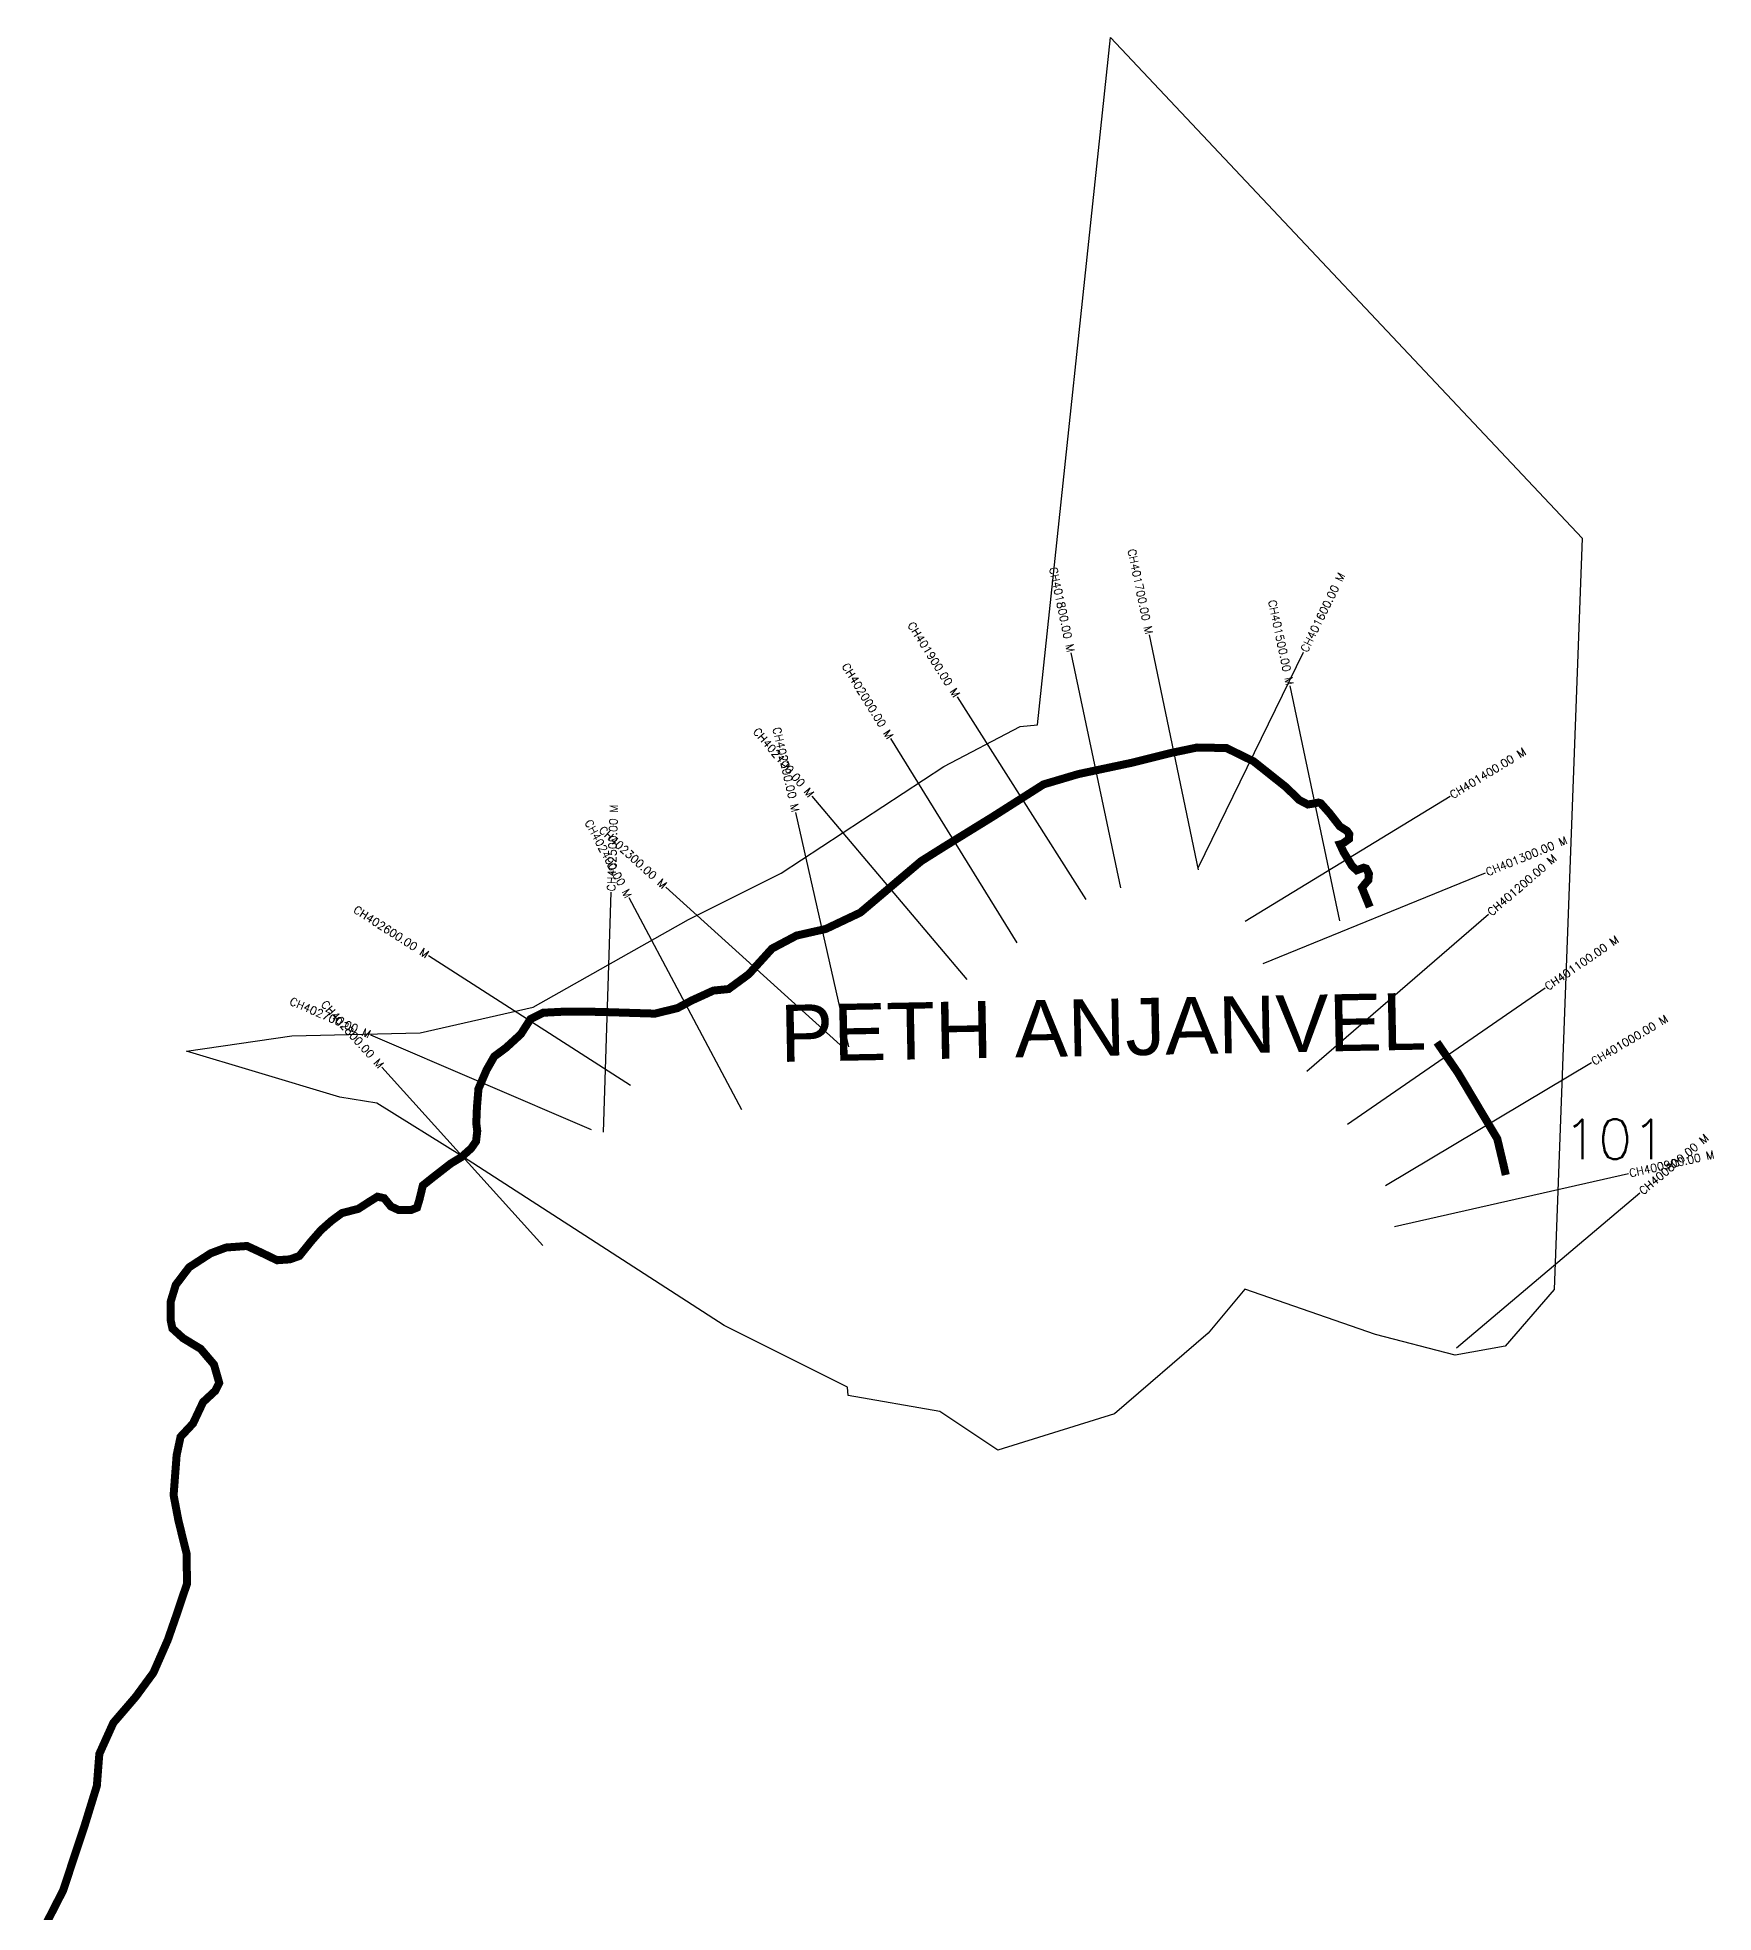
# Model space of a CAD drawing. Header units: metres. Extents: x 302194 to 304542, y 1940173 to 1944859.
# Drawn here: x 302448 to 304542, y 1942516 to 1944859 of the extents above; entities that cross this region are included whole.
import ezdxf
from ezdxf.enums import TextEntityAlignment as Align

# ---------------------------------------------------------------- set-up
doc = ezdxf.new("R2010")
doc.units = ezdxf.units.M
for name, color, linetype in [('CS', 134, 'Continuous'), ('CSMark', 6, 'Continuous'), ('UNPROTECTED', 10, 'Continuous'), ('VILLAGE NAME', 250, 'Continuous')]:
    doc.layers.add(name, color=color, linetype=linetype)
doc.styles.get("Standard").update_dxf_attribs({"font": 'simplex.shx'})

msp = doc.modelspace()

# ---------------------------------------------------------------- linework, layer by layer
at = {"color": 6, "flags": 128}
msp.add_lwpolyline([(302633.8, 1943592.3), (302765.7, 1943611.2), (302925.9, 1943615), (303067, 1943647.2), (303261.1, 1943756.5), (303377, 1943814.4), (303580.1, 1943947.9), (303675.4, 1943998), (303697, 1944000.1), (303788.4, 1944858.7), (304377.7, 1944233.1), (304342.7, 1943294.4), (304281.4, 1943223.5), (304218.9, 1943212.5), (304119.5, 1943238.1), (303956.4, 1943294.7), (303910.3, 1943239.7), (303793.3, 1943139), (303647.6, 1943093.5), (303575.2, 1943141.9), (303460.6, 1943162.1), (303459.9, 1943172.3), (303305.9, 1943249.5), (302978.6, 1943460.8), (302871.6, 1943527.3), (302825.4, 1943534.8), (302720, 1943566.4), (302633.8, 1943592.3)], dxfattribs=at)
at = {"layer": 'CS'}
for p, q in [((303898.4, 1943818.7), (303837, 1944112.4)), ((303801.3, 1943796.3), (303739.3, 1944089.8)), ((303897.8, 1943821.3), (304029.5, 1944090.8)), ((304075, 1943755.2), (304012.9, 1944048.7)), ((303758.1, 1943781.7), (303597.2, 1944034.9)), ((303671.7, 1943727.7), (303514, 1943982.8)), ((303609.3, 1943681.8), (303415.5, 1943910.8)), ((303956.7, 1943754.5), (304212.8, 1943910.8)), ((303461.6, 1943597.6), (303395.3, 1943890.2)), ((303979.3, 1943701.6), (304257, 1943815)), ((303154.8, 1943491.1), (303164.5, 1943790.9)), ((303327.9, 1943519), (303187, 1943783.8)), ((303455.1, 1943595.8), (303232.8, 1943797.2)), ((304033.9, 1943567.2), (304260.8, 1943763.5)), ((303188.8, 1943549.5), (302936.3, 1943711.4)), ((304084.5, 1943501.1), (304331.6, 1943671.2)), ((303140, 1943494), (302864.3, 1943612.2)), ((303079.1, 1943349.5), (302878.1, 1943572.2)), ((304131.9, 1943424.3), (304389.6, 1943577.9)), ((304143.1, 1943373), (304435.7, 1943439.3)), ((304220.9, 1943221.6), (304450, 1943415.2))]:
    msp.add_line(p, q, dxfattribs=at)
at = {"layer": 'UNPROTECTED', "const_width": 10, "flags": 128}
for points in [[(304112.4, 1943772.3), (304102.6, 1943796.4), (304106.5, 1943801.4), (304110.6, 1943806), (304111.3, 1943813.9), (304107.9, 1943820.3), (304104.6, 1943821.4), (304096.1, 1943818.2), (304090.2, 1943823.6), (304079.6, 1943841), (304075.2, 1943850.6), (304078.3, 1943851.4), (304086.4, 1943857.3), (304086.7, 1943863.5), (304083.9, 1943867.4), (304075, 1943873), (304061.9, 1943889.8), (304051.1, 1943901.9), (304047.9, 1943902.8), (304043, 1943901.7), (304034.9, 1943900.4), (304024.4, 1943905.9), (304007.3, 1943922.4), (303967.2, 1943954.3), (303933.3, 1943970.9), (303896.7, 1943971.6), (303864.2, 1943964.8), (303814.4, 1943952.4), (303748.3, 1943938.4), (303704.7, 1943925.5), (303640.6, 1943884.7), (303580.1, 1943847.4), (303551.8, 1943829.6), (303475.8, 1943765.3), (303432.7, 1943744.9), (303396.1, 1943736.6), (303365.5, 1943720.4), (303336.4, 1943688.3), (303311.2, 1943669.8), (303292.3, 1943667.9), (303265.1, 1943655.5), (303247.3, 1943646), (303219.2, 1943639.1), (303149.4, 1943641.3), (303108.2, 1943641.7), (303079.5, 1943640.2), (303063.7, 1943632.3), (303051.6, 1943613.4), (303033.5, 1943596.8), (303018.4, 1943585.5), (303008.9, 1943568.9), (302998.7, 1943545.1), (302996.8, 1943522.1), (302996, 1943501.9), (302997.2, 1943492.4), (302995.7, 1943479.5), (302989.6, 1943470.8), (302977.8, 1943460.1), (302964.1, 1943451.8), (302942.1, 1943434.7), (302929.2, 1943424.4), (302925, 1943406.9), (302921.9, 1943396.7), (302914.4, 1943393.7), (302899.1, 1943393.7), (302889.3, 1943398.2), (302880.9, 1943408.5), (302872.5, 1943410.4), (302862.7, 1943404.3), (302848.6, 1943395.2), (302828.1, 1943389.9), (302815.2, 1943380.4), (302801.9, 1943368.6), (302789.3, 1943354.2), (302774.9, 1943336.3), (302763.1, 1943332.1), (302747.1, 1943331), (302727.4, 1943340.5), (302709.5, 1943348.8), (302683.5, 1943346.9), (302664.2, 1943339.7), (302637.2, 1943322.2), (302620.5, 1943300.2), (302614, 1943278.8), (302614, 1943256.8), (302616.3, 1943245.7), (302629.6, 1943233.6), (302651.6, 1943220.3), (302668.3, 1943200.6), (302674.8, 1943177.7), (302669.8, 1943167.8), (302654.6, 1943153.7), (302642.1, 1943127.1), (302626.5, 1943110.4), (302621.6, 1943087.6), (302617.8, 1943037.4), (302623.8, 1943005.9), (302634.1, 1942964.1), (302634.5, 1942926.7), (302621.2, 1942887.2), (302610.5, 1942856.5), (302592.6, 1942815.7), (302570.6, 1942785.7), (302542.5, 1942753), (302525, 1942714.2), (302521.9, 1942674.3), (302506.7, 1942624.9), (302479.7, 1942543.5), (302452.7, 1942490.7)], [(304282.3, 1943437.5), (304280, 1943447.7), (304271.7, 1943482.7), (304222.7, 1943564.9), (304196.3, 1943603.3)]]:
    msp.add_lwpolyline(points, dxfattribs=at)

# ---------------------------------------------------------------- texts
at = {"insert": (304354.5, 1943507.2), "char_height": 50, "attachment_point": 1}
msp.add_mtext_dynamic_manual_height_columns('101', width=70.183, gutter_width=1, heights=[0], dxfattribs=at)
at = {"layer": 'CSMark'}
for s, rotation, p in [('CH401700.00 M', 281.8016, (303836.8, 1944113.4)), ('CH401800.00 M', 281.9308, (303739.1, 1944090.8)), ('CH401500.00 M', 281.9587, (304012.7, 1944049.7)), ('CH401900.00 M', 302.4208, (303596.7, 1944035.7)), ('CH402000.00 M', 301.7252, (303513.5, 1943983.7)), ('CH402100.00 M', 310.2414, (303414.9, 1943911.5)), ('CH402200.00 M', 282.7663, (303395.1, 1943891.2)), ('CH402400.00 M', 298.0108, (303186.5, 1943784.7)), ('CH402300.00 M', 317.8165, (303232, 1943797.9)), ('CH402600.00 M', 327.3318, (302935.4, 1943712)), ('CH402700.00 M', 336.7893, (302863.4, 1943612.6)), ('CH402800.00 M', 312.0507, (302877.5, 1943573))]:
    msp.add_text(s, height=10, rotation=rotation, dxfattribs=at).set_placement(p, align=Align.MIDDLE_RIGHT)
for s, rotation, p in [('CH401600.00 M', 63.9555, (304029.9, 1944091.7)), ('CH401400.00 M', 31.3931, (304213.6, 1943911.3)), ('CH402500.00 M', 88.1449, (303164.5, 1943791.9)), ('CH401300.00 M', 22.2267, (304257.9, 1943815.4)), ('CH401200.00 M', 40.8668, (304261.5, 1943764.2)), ('CH401100.00 M', 34.542, (304332.5, 1943671.7)), ('CH401000.00 M', 30.798, (304390.4, 1943578.4)), ('CH400800.00 M', 40.1965, (304450.8, 1943415.8)), ('CH400900.00 M', 12.7611, (304436.7, 1943439.5))]:
    msp.add_text(s, height=10, rotation=rotation, dxfattribs=at).set_placement(p, align=Align.MIDDLE_LEFT)
at = {"layer": 'VILLAGE NAME', "insert": (303374.9, 1943649.9), "char_height": 71.235, "attachment_point": 1, "rotation": 1.1028}
msp.add_mtext_dynamic_manual_height_columns('{\\fArial|b0|i0|c0|p34;PETH ANJANVEL}', width=1029.278, gutter_width=356.2, heights=[0], dxfattribs=at)

doc.saveas('drawing.dxf')
